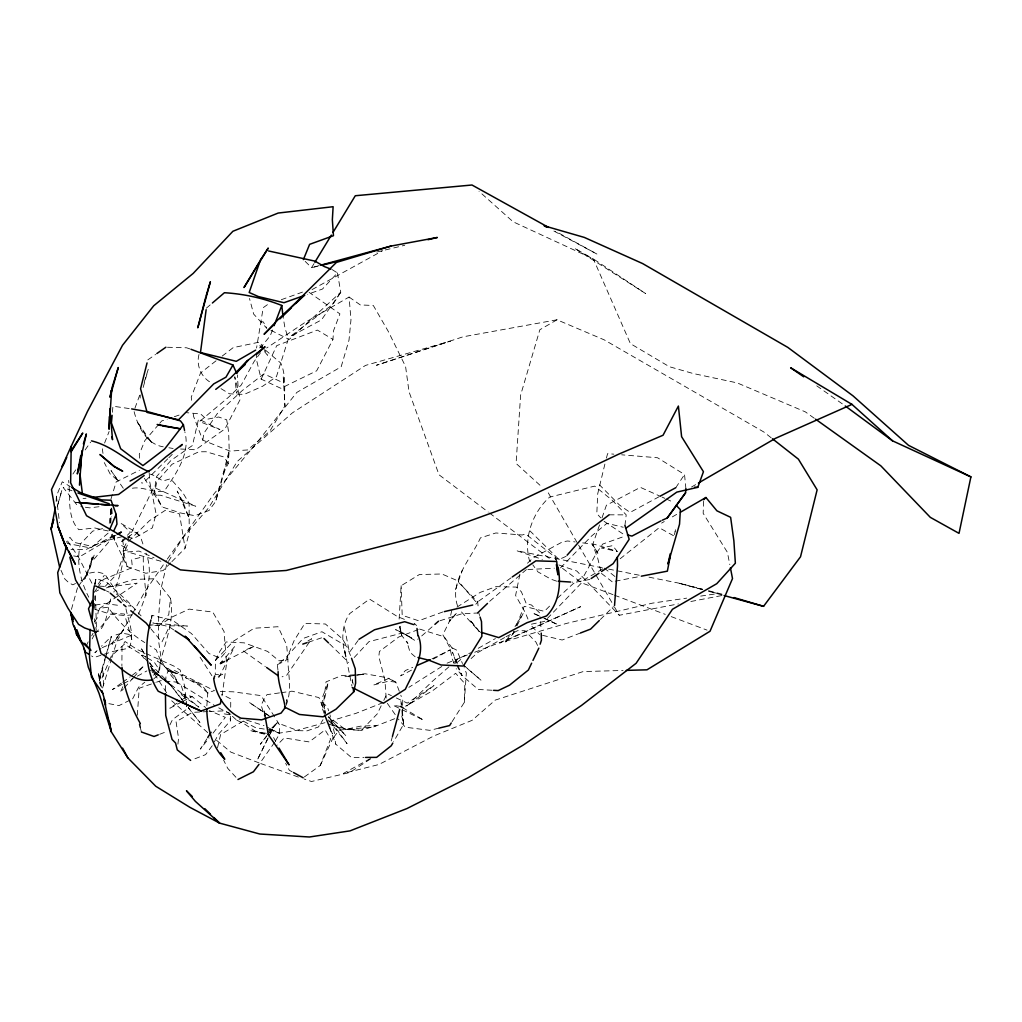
<?xml version="1.0" encoding="UTF-8"?>
<svg xmlns="http://www.w3.org/2000/svg" width="1022" height="1022" viewBox="0 0 1022 1022"><rect width="100%" height="100%" fill="white"/><g stroke="black" fill="none" stroke-linecap="round" stroke-linejoin="round"><path stroke-width="0.75" stroke-dasharray="5 3.75" d="M186.809 706.215L184.714 686.35L180.179 670.036L173.766 666.025L137.293 649.583L125.054 641.522L122.027 646.006L121.886 665.782M215.412 660.506L233.272 641.318L254.146 628.236L278.01 626.716L286.671 645.086L287.872 659.382L279.032 660.838L267.623 651.436L244.207 642.864L226.181 641.944L219.986 651.116L215.412 660.506L215.259 674.571L222.477 674.252L213.713 678.595M110.491 522.919L110.785 507.091M214.365 741.857L218.606 734.077L230.448 720.804L230.563 714.774M230.704 707.25L230.755 698.92L221.71 694.27M94.522 608.448L94.816 595.903M556.735 561.487L555.304 557.284L525.5 533.893L522.357 534.991L495.836 532.973L480.429 537.879C470.848 559.187 448.364 581.85 457.958 607.042M137.318 715.247L139.209 688.24L155.127 682.683M452.056 721.711L464.32 702.37L464.844 683.565L455.62 673.306L432.319 690.949L405.53 706.189M402.464 709.447L402.234 715.911L403.664 724.176L393.572 741.717M402.617 705.052L402.77 700.389L400.79 695.19M206.84 705.857L207.875 691.728L213.125 691.191M703.621 501.253L703.162 513.325L727.409 552.34L729.81 564.681M165.398 690.591L165.96 676.283L168.119 670.93L174.903 670.688L214.569 690.783M56.159 501.444L56.402 496.104L62.253 481.809L70.339 486.6M140.155 398.082L140.295 394.977M399.129 619.077L401.122 585.747L419.352 574.556L441.874 573.981L456.464 580.253L477.708 601.958L478.245 607.975M110.785 523.009L111.577 508.956M153.466 675.21L159.662 670.215L160.301 660.097L156.264 649.941L149.902 645.84M464.32 702.37L466.326 672.987L464.154 667.66M256.599 352.756L256.663 360.485L261.172 379.136L280.858 388.309L316.667 370.82L332.955 339.381L333.581 330.591L339.917 313.882L309.117 292.356M404.405 619.358L397.405 616.56L369.53 599.096L349.677 613.609C340.722 626.537 341.54 644.001 346.381 658.372L344.376 648.957L351.951 686.184M144.358 478.219L162.115 506.963L180.587 512.98L194.844 515.701L209.05 510.476L215.604 501.572L223.205 473.505L228.2 463.681L229.196 450.6L228.673 432.293L226.68 419.799L218.67 417.014L206.597 419.339L200.657 413.987L186.145 412.633M685.903 488.669L684.536 474.515L657.555 457.754L621.632 454.803M112.394 412.275L112.944 406.194L130.088 408.685M106.454 587.893L133.793 579.423L155.05 578.733L170.47 598.343L168.758 614.682L159.509 625.196L150.86 625.745M177.917 744.157L178.556 738.408L176.078 721.711L192.34 712.385L201.487 711.9M151.69 618.31L152.023 615.333L172.59 620.328L191.446 633.538L208.922 653.505L220.382 658.194L225.696 652.215L224.074 631.558L212.742 612.037L189.134 609.112L172.463 616.815L159.509 625.196L149.301 624.851M624.94 525.512L626.192 514.858L612.382 500.384L594.676 486.114L549.695 497.062C532.73 512.06 523.456 537.827 529.319 560.069L531.913 563.62M138.443 614.158C146.683 595.43 153.722 573.023 146.005 553.132M222.004 695.829L226.59 663.495L225.696 652.215M109.252 523.302L111.219 507.487M95.161 584.328L95.966 578.401L106.94 582.425L127.686 601.294L141.074 615.87M217.494 747.849L220.611 734.537L245.497 719.769L264.021 725.646M202.79 440.15L203.927 433.2L217.316 413.591L242.214 390.596L263.944 373.848L283.631 383.007L283.183 375.623L284.959 405.875L269.782 431.246L247.58 449.961L229.924 451.085L202.79 440.15L193.554 416.35L192.851 410.448M94.88 584.367L95.966 578.401L94.701 584.303M122.487 539.705C126.358 557.437 120.162 575.654 113.902 592.096M286.083 705.384C292.381 690.029 288.127 675.057 287.872 659.382M519.866 574.249L515.599 595.468L525.18 612.382L527.965 619.077M604.896 464.065L597.729 493.715L596.81 513.606L600.795 517.899M199.009 354.442C196.045 365.033 201.053 376.939 210.583 382.432M286.071 703.596L286.939 699.546L285.943 702.536M674.456 534.608L675.708 528.834L675.069 531.772M451.762 610.415L449.246 621.708L442.858 634.777L449.935 647.718L452.286 659.101L454.522 664.581M110.67 598.981C107.591 609.776 107.182 622.309 99.377 631.072L95.876 631.992M151.307 618.399L152.023 615.333M606.429 458.112L607.579 453.653L613.826 454.164M223.205 473.505L229.196 450.6L226.948 462.953L215.604 501.572M391.222 740.899L392.435 736.402M105.1 659.522L99.3 680.959L100.399 685.315M105.522 657.989L111.321 636.553L101.446 646.249M171.888 561.64L185.084 548.214L189.198 533.075L189.121 503.309L182.491 492.157L170.533 478.756L162.92 480.979L154.463 475.652L150.362 474.182M57.334 506.644L61.895 490.177L57.347 506.146M71.438 609.393L77.608 587.356M143.144 387.491L147.832 370.833M105.751 655.894L99.326 678.225L99.3 680.959L102.813 667.66L103.644 689.109M106.186 654.412L111.321 636.553M110.925 499.183L116.176 481.899L139.439 470.235M102.57 688.01L111.398 659.267M111.858 657.759L116.968 641.113L131.825 614.797M144.166 382.33L148.254 369.325M125.949 608.78C128.542 621.555 135.466 635.607 128.836 648.216L112.969 651.436L103.759 654.387M599.544 524.925L592.671 544.649L597.729 558.268L600.706 570.378M601.996 517.886L606.416 505.226L640.372 487.353L660.723 496.488M455.493 589.668L462.263 570.429M124.199 553.209L116.84 574.096L105.266 586.283M139.669 395.22L133.933 410.908C137.651 426.072 146.197 444.161 163.264 446.818M272.465 329.965L270.281 335.74L261.172 346.943L257.02 349.345M304.403 776.924L320.244 765.478L330.579 739.034L325.111 729.9L309.193 741.921L284.205 737.922L276.438 745.804M104.602 443.024L109.124 431.476M513.977 631.251L512.776 634.177L505.098 642.697L510.872 633.333M516.391 625.375L524.197 606.302L544.356 611.348L551.944 603.747M100.705 686.158L99.824 683.092L108.856 661.86M109.456 660.442L111.27 656.188L124.429 644.103L146.031 657.235L140.742 647.475L145.622 655.702M122.844 686.72L120.302 692.392L123.381 688.917M86.231 646.134L88.186 641.803M320.244 765.478L334.718 734.192L329.978 714.851M261.172 379.136L276.732 345.628L317.382 330.08L332.955 339.381M112.254 534.072L108.217 542.644L90.613 563.135L84.826 578.937L76.829 582.859M381.18 705.806L377.233 713.931L361.328 730.347L345.27 729.491L328.343 723.998L346.828 729.235L361.328 730.347L376.799 725.39L360.319 726.208L345.27 729.491L328.509 716.626M383.799 700.402L387.083 693.631L391.4 695.663M169.907 724.943L172.488 719.641L186.809 709.191L186.311 706.125M268.173 737.858L257.199 760.176L269.77 734.767M268.863 736.466L272.286 729.491M270.46 733.362L273.96 726.297L277.077 722.758L297.849 730.641L306.97 730.871L318.404 727.012L323.029 719.68M514.181 631.392L512.776 634.177L514.296 631.634M516.979 625.809L523.264 613.251L515.011 626.639M218.734 677.663L234.651 646.568L223.448 659.969M92.159 638.916L94.19 634.969M91.673 635.837L93.04 633.257M132.605 613.417L145.124 591.253L166.42 560.363M274.624 742.304L259.907 763.178M275.34 741.078L279.645 733.719L279.389 724.726L275.582 718.402M314.035 263.612L311.557 267.687L304.415 260.623M132.63 698.856L138.609 687.193L144.805 682.198M206.929 738.765L200.299 749.1L209.114 738.037M675.759 487.724L684.536 474.515M72.92 474.016L76.369 468.932M167.301 559.085L214.339 493.447L255.934 443.829L296.84 392.397L341.169 366.809L349 340.147L350.98 319.771L349.077 297.044L304.748 322.633L266.653 347.991M98.125 584.201L104.321 575.258M85.145 449.935L90.588 442.168M78.477 586.117L86.934 574.109L88.595 573.278L96.528 571.783L104.653 573.866L123.994 602.954M94.101 592.428L96.847 588.557M97.767 587.254L103.26 579.512L132.4 567.555L131.608 559.673L143.272 556.773L143.323 566.763L146.095 595.685M94.509 621.759L97.141 618.106L98.265 611.322L100.284 608.205L108 607.221C117.977 621.108 130.139 633.614 144.805 642.57M260.482 352.756L254.056 361.609L241.218 385.09L228.506 397.264L199.507 421.562L219.883 429.547L198.562 418.969L192.455 445.477L170.968 460.449L156.443 476.712L153.824 495.082L160.531 495.236L195.739 506.209L153.798 487.341L122.359 551.126L128.427 549.747L119.216 544.023M358.096 640.487L349.422 652.343L343.929 624.57M212.244 745.741L205.575 754.658L191.995 759.883M266.678 735.878L260.316 744.259L266.831 735.904M267.598 734.677L273.96 726.297M213.036 733.132L225.313 717.355L209.28 710.571M267.764 734.703L277.077 722.758L267.457 732.276M475.818 604.245L477.708 601.958M95.199 633.755L112.458 613.111L124.403 614.018L131.864 639.542M158.742 424.411L144.92 440.482L139.273 454.266L139.925 461.574M159.739 423.261L161.706 420.962L167.25 419.122M124.416 687.755L132.617 678.493M133.652 677.331L142.888 666.906L145.648 667.558M332.227 269.642L337.426 272.925L322.467 289.047L307.673 294.31M354.2 657.491L368.955 641.65L402.719 632.912L413.054 638.814L395.578 629.629L402.719 632.912L415.532 640.858L418.062 638.967M170.789 562.764L163.086 570.595L145.776 573.253L127.086 566.558L110.9 532.181M560.529 567.862L591.7 535.911L606.94 523.315L623.241 527.25M167.761 458.801L143.169 483.099L141.33 482.844M168.873 457.69L172.233 454.381M600.387 619.473L613.443 606.621M97.064 650.567L94.867 652.713L101.025 648.485M527.48 563.237L533.075 557.846L562.483 541.877L567.58 540.983L575.143 541.928M489.691 601.319L526.343 569.612M557.373 598.304L572.818 584.009L583.83 576.012L596.644 552.8L602.737 544.049L624.812 536.192M471.091 658.59L477.453 652.751L504.638 637.536M142.888 666.906L131.493 675.9M421.728 635.927L432.498 626.473M448.913 666.842L432.383 681.316L406.564 706.279L433.98 685.596L407.216 703.098L392.831 696.327M453.64 662.703L457.192 659.599L460.973 659.343L454.764 664.364L457.026 659.382L470.58 652.751M108.089 533.152L90.856 548.022L67.541 543.5L64.871 538.211M153.824 678.8L158.257 674.98C160.939 648.587 175.695 625.656 170.47 598.343M206.367 308.159L211.184 304.045M277.971 670.279L277.332 664.632L284.921 658.692L303.023 638.495L321.93 631.737L346.841 646.402L351.031 656.967M620.162 558.766L659.164 527.71L674.15 536.052M216.025 360.83L200.542 372.979L191.255 397.162L191.97 403.064M222.157 356.116L233.208 347.621L259.907 342.012L263.702 348.63M511.026 577.852L476.622 602.648L458.418 581.39M126.536 538.224L120.519 542.593L130.343 532.143L120.89 523.366L136.846 532.654L140.372 536.397L143.655 546.157M127.737 537.342L134.955 532.104L140.372 536.397M121.337 683.169L112.446 689.531L122.167 684.331M122.602 682.262L130.228 676.807M267.419 304.671L263.216 307.673L256.56 348.042M147.82 359.885L155.561 354.455M177.074 703.162L169.844 708.22L180.983 702.395M181.89 699.789L184.292 698.115L192.123 696.57L205.601 707.569M370.475 758.988L349.652 772.543L311.493 781.498L304.198 779.032M441.811 666.497L408.851 687.333M447.074 663.163L467.335 654.974M456.936 607.145L480.187 592.402L496.015 586.641L516.442 587.088L521.373 591.776L526.419 603.989L531.453 604.973L539.527 612.791L540.229 618.719M99.198 608.639L137.165 583.153L111.155 586.705L97.128 586.053M307.852 641.037L311.659 638.737L286.748 675.184L282.123 676.819M115.959 535.285L79.397 556.913L73.635 555.904M771.188 437.786L763.779 431.961L604.283 339.892L557.003 319.784L539.846 329.748L520.607 395.182L516.084 463.439L542.529 487.583M478.245 648.293L495.415 638.584M691.498 487.034L695.624 484.645M602.852 568.896L585.133 579.167L544.534 621.402L530.201 624.442L539.603 634.611M661.592 523.098L664.274 521.539M672.335 516.889L677.714 513.785M370.296 758.592L343.29 773.488L378.919 764.507L433.584 736.07L472.126 720.318L495.223 700.108L583.217 671.556L623.062 670.47M312.055 289.596L382.752 250.645M137.344 676.155L146.861 670.93M95.825 591.47L98.521 589.988M659.152 496.705L630.101 512.418L619.447 505.009L599.518 484.888M123.56 683.59L133.282 678.404M411.496 670.138L400.662 675.861L405.389 670.521L412.709 667.353M505.992 636.77L517.502 630.715L524.976 630.715L536.039 642.238L538.837 648.14M182.376 701.667L192.123 696.57L179.514 693.389L198.92 707.109L151.167 668.873M226.028 660.723L254.261 646.262L243.351 650.886L265.324 666.561M129.909 700.198L119.037 705.589L105.509 703.021M433.328 659.037L450.421 649.775L430.288 659.727M114.375 535.528L86.397 549.351L70.991 549.555M75.5 583.511L72.83 584.827L68.742 582.668L64.923 579.065L60.247 568.59M277.332 664.632L285.866 660.608L294.144 640.564L304.875 623.382L325.392 623.995L342.511 638.967L346.841 646.402M102.251 647.629L132.004 634.892L121.886 633.167L115.754 634.969M566.06 556.364L558.957 559.507L529.894 530.827M383.097 702.612L355.937 713.356L326.491 722.209M159.662 734.294L166.688 731.548M394.684 718.709L373.49 726.961L339.24 730.078L334.437 736.325L335.753 744.169L351.453 757.519L364.036 757.443M580.649 632.925L562.138 640.015L542.605 635.326M418.241 629.603L398.644 637.038L379.405 651.461L378.817 656.533L384.936 680.167L386.214 698.907M474.693 652.253L511.69 637.984L580.624 606.685L499.681 643.017L566.533 623.394L652.381 603.146L686.656 598.138M302.499 292.1L280.054 300.149M156.57 682.172L160.914 680.652L175.554 681.993L181.29 685.851L184.573 695.42L186.055 704.592M174.353 416.708L180.255 414.677M308.516 642.186L322.888 637.409M100.974 655.281L94.011 657.504L91.546 655.945M439.958 620.75L462.097 613.711L477.568 613.008M325.009 722.682L297.019 730.296L279.811 733.055L267.151 729.159M319.196 265.605L311.557 267.687L319.311 265.822M102.583 528.63L92.708 531.121L80.419 543.96C76.101 561.934 80.355 581.135 88.786 597.231M122.116 536.703L105.969 540.766L92.108 546.361L73.712 542.312L69.93 537.304L67.465 540.817L78.145 556.479L92.593 584.584M376.76 252.025L404.712 245.306M438.923 728.137L429.764 730.334L405.3 727.191L398.312 719.054M442.909 611.948L418.662 620.788L402.195 615.27L401.122 585.747M589.86 579.41L575.245 582.336L572.141 582.131M615.244 581.199L639.772 576.472M558.83 564.962L576.817 571.043L619.281 615.27L678.416 603.9M690.859 601.498L723.538 595.213M557.003 319.784L462.915 336.838L376.428 365.276L450.332 341.169L365.506 365.416L292.305 412.939L237.245 461.484L208.744 507.704L182.478 538.249L166.765 564.144L160.646 590.205L158.678 615.857L158.512 640.462L161.604 661.49L171.824 676.436L178.096 683.003L214.658 705.525M95.199 605.075L104.423 603.568L120.379 605.586M700.683 596.094L717.827 593.59L708.757 591.163M281.05 692.699L291.985 691.179L318.953 697.592L325.2 713.19L320.716 701.22L327.321 706.7L328.65 710.775M279.491 692.903L266.985 694.641L264.468 698.345L261.147 705.257L264.749 716.844M99.006 506.72L89.604 507.857L80.827 506.593M83.063 498.57L86.027 498.225M132.592 614.784L125.272 615.576L110.619 614.184L94.701 609.278M132.387 488.222C143.182 486.331 153.377 493.217 164.325 491.173C175.784 473.646 190.731 453.857 184.829 431.782M203.008 711.823L207.581 711.58M209.114 711.504L224.597 710.852L229.413 713.101L230.448 720.804M527.889 569.522L554.32 568.181M609.112 514.82L626.192 514.858M167.48 347.263L186.604 347.787L190.961 349.281M220.279 691.421L233.169 691.817L261.121 695.624L274.739 717.061M128.261 605.893L131.416 606.02L115.052 592.939M180.626 449.016L195.598 449.782L224.981 428.882L240.259 399.27L234.779 376.786L236.504 393.112L238.292 390.11L237.385 374.895M492.055 690.246L478.232 689.467L462.046 675.478L456.195 668.695M582.706 542.886L594.804 544.394L617.211 551.395L612.625 545.646L601.306 547.984L617.211 551.395M260.355 321.508L263.344 321.93L266.806 328.279L253.673 314.112L249.496 298.475M400.509 706.419L393.1 705.295L423.734 720.229L403.243 708.054M224.252 713.88L230.946 714.94L237.641 721.021L236.567 720.165L243.019 723.052L254.963 730.934L265.005 734M168.898 447.764L173.114 448.479M266.384 733.323L250.02 730.487L269.259 735.367M602.392 567.862L516.889 550.769L542.363 559.392M608.601 569.101L639.695 575.309M649.021 577.175L678.557 583.077L702.574 589.183M270.025 729.657L275.736 730.896L255.513 727.69L239.161 718.862M108.115 531.006L94.688 527.952L78.835 529.715C66.647 517.4 70.544 496.181 68.602 480.378M279.645 733.719L266.755 726.885M708.578 590.716L723.589 594.536M702.714 589.541L678.557 583.077L702.842 589.72M708.923 591.38L722.58 595.111M152.329 672.476L155.063 673.255L172.795 686.988L159.228 675.516L151.69 671.326M127.507 536.869L133.486 538.683L152.342 527.85L156.085 513.836L149.761 482.014L149.135 471.857M160.952 561.27L127.469 551.944L139.081 551.075L154.079 557.871M419.633 629.079L444.238 636.783L452.427 648.638L450.868 647.22L456.732 650.158L462.481 663.534M259.039 762.885L230.768 752.09L214.365 738.472M298.36 777.065L260.482 763.447M556.671 581.173L551.05 579.219L537.981 571.911L532.781 564.808M72.025 490.79L63.172 487.468L77.902 506.171M612.996 594.651L581.646 582.821L560.197 566.571M614.49 595.213L665.245 614.363M671.211 616.611L707.045 630.127M539.194 615.832L532.59 613.008L538.224 615.614M149.289 669.832L156.098 672.872L169.856 684.344L183.449 701.565M662.077 497.101L664.798 498.327M666.152 498.953L672.949 502.032M106.403 590.92L109.111 592.16M543.857 618.208L557.948 624.723L544.534 618.31M270.919 330.323L289.175 339.47L340.76 292.203L337.426 272.925M553.911 231.036L597.065 254.133L555.534 231.266M218.734 707.837L233.719 715.924M292.1 771.789L289.341 770.281L285.649 763.281M147.36 657.989L153.952 661.732L159.662 670.215M221.008 388.654L229.503 393.815L244.169 394.403L262.667 386.239L276.451 376.633L288.37 338.767L284.946 327.858L282.966 316.117M173.842 629.948L168.758 626.601L152.866 622.935L187.409 626.077L169.754 625.822L161.872 642.123L151.039 628.99M622.82 533.816L603.785 521.105M270.345 716.741L249.113 702.28L270.498 716.78M816.744 385.843L843.968 405.031M349.077 297.044L360.306 304.926L373.324 305.489L388.386 331.588L405.581 366.528L409.043 391.822L439.013 474.783L488.248 512.073M814.291 418.266L805.336 411.866L737.207 382.905L693.057 373.49L669.384 366.719L630.421 343.648L593.373 258.936L574.62 248.295L645.61 293.544L593.373 258.936L513.121 221.787L479.037 191.306M463.962 665.488L481.068 680.294L462.8 664.632M489.512 513.031L551.356 559.877M601.447 573.406L612.178 581.786M614.95 576.497L604.219 568.104M264.276 349.115L258.77 344.452L263.625 350.457M265.375 350.048L280.795 363.104C286.914 376.76 283.669 391.579 284.959 405.875M207.721 732.595L171.709 700.798M415.162 656.788L410.129 652.445L406.909 641.816L407.919 643.426L401.748 635.543L399.947 626.269L401.748 635.543L399.525 627.176M416.618 625.579L414.217 623.254L415.66 627.585M329.633 643.962L348.719 662.537M148.279 661.988L141.547 655.204L145.456 660.084M149.404 663.125L168.886 682.798L183.449 701.399M328.203 717.01L345.998 735.84L328.752 717.252M235.929 777.269L227.714 768.327L223.626 760.138M461.497 611.961L479.484 631.788L469.724 619.715L479.484 631.788M264.596 351.657L267.509 355.26L264.468 349.958M150.349 666.191L156.213 673.511L149.697 662.55M328.356 719.973L347.084 743.671L330.681 720.97M188.291 707.709L199.942 722.477L188.291 707.594M387.338 703.34L396.485 716.435M123.279 488.261L111.053 470.58L118.015 480.647L110.172 473.965L104.27 462.596M166.573 692.775L155.459 675.401L149.57 664.236M200.069 657.172L211.873 675.695M228.2 463.681L224.227 457.077L206.074 451.737L198.779 451.813L172.054 464.269L156.8 481.579L154.731 492.297L162.115 506.963M548.277 492.834L577.8 543.73M578.593 545.109L613.698 605.637M614.49 607.017L619.281 615.27M330.349 729.695L332.444 733.668L330.528 729.619M273.628 737.565L275.646 741.512M457.256 663.827L452.478 652.177L457.894 667.57L462.046 675.478L457.856 665.284M399.295 691.294L395.833 682.185L389.178 678.263L373.477 685.021L388.526 681.201L395.833 682.185L387.274 677.778L365.058 673.754L344.784 676.743L364.701 674.188L341.603 675.593L326.031 681.866L323.565 703.021L325.2 713.037M329.25 726.91L335.753 744.169M324.217 713.65L321.675 706.611L322.926 696.084L328.33 682.594L323.565 703.021L325.66 713.267M478.641 612.485L479.586 615.538M556.109 560.082L555.304 557.284L555.738 560.197M127.086 566.558L123.828 553.707L129.219 540.6L149.531 520.632L165.053 510.476L179.514 513.9L185.084 548.214M140.295 727.421L141.406 731.982M402.068 706.189L400.637 700.3L401.288 704.695M401.748 715.962L402.706 720.063L401.505 706.164M265.592 716.818L263.944 709.575L265.324 717.393M101.523 687.346L98.214 672.003L99.824 683.092M94.522 618.744L96.311 630.459M353.127 684.216L352.053 678.097L352.59 682.722M403.664 724.176L402.106 708.629M102.341 448.799L102.979 453.398M113.991 535.464L114.783 541.66L114.209 535.362M56.402 496.104L59.48 522.702M111.781 508.624L112.497 516.493M540.587 621.683L541.149 630.255M111.27 508.036L111.628 516.889M95.48 595.724L96.49 629.846M92.299 557.105L89.387 568.462L84.826 578.937L89.655 569.011L94.343 554.576L90.613 563.135L92.299 557.105M340.76 292.203L333.07 304.122L290.184 336.583L321.457 319.924L340.76 292.203M450.983 619.421L449.246 621.708L456.949 612.612L450.983 619.421M123.394 629.922L112.19 644.358L112.011 643.068L123.394 629.922M78.477 502.53L75.309 502.287L78.375 502.556M173.165 671.901L168.119 670.93L182.964 675.721L173.165 671.901M196.709 682.734L185.365 677.586L199.264 685.353L208.399 693.593L203.059 686.554L196.709 682.734M171.798 671.109L157.388 660.966L169.959 670.815L178.326 683.36L171.798 671.109M151.614 442.5L146.172 436.305L137.242 421.882L151.614 442.5M597.832 553.17L592.671 544.649L597.832 553.17M182.823 501.661L177.215 491.109L189.159 518.205L182.823 501.661"/><path stroke-width="1.5" d="M303.393 259.614L309.615 244.347L333.453 235.699L332.354 219.73L333.121 206.712L278.188 213.049L232.888 231.279L193.184 273.411L153.734 305.757L122.512 345.295L87.458 411.496L71.195 446.32L70.633 482.869L86.551 515.727L180.332 569.867L228.89 574.236L286.224 570.468L443.293 530.495L504.574 508.304L618.821 454.1L663.048 435.244L678.391 406.053L681.61 436.701L703.443 471.717L697.796 487.315L676.807 492.119L626.205 527.965M109.303 416.682L109.073 429.227L111.602 390.289M90.089 629.297L89.476 656.929L91.482 677.101L102.839 693.491M93.079 600.668L92.223 618.974L93.424 590.205L94.382 585.772M79.461 485.169L81.901 451.239M81.901 451.06L80.201 470.197M662.294 520.198L667.187 518.039L685.558 492.808L685.903 488.669M112.113 415.315L111.424 422.904L120.66 448.747L142.939 465.585L164.542 449.156L183.398 424.756L180.485 420.911L148.446 411.853L131.646 408.915M110.836 394.888L111.487 390.276M206.137 309.717L200.478 352.526L236.274 361.315L255.641 350.137M80.712 455.735L77.327 473.94L86.359 433.941L83.395 443.893M670.189 556.53L667.366 571.157L641.305 576.178M55.431 507.231L51.1 529.077L59.659 567.274M111.424 390.149L109.993 397.239L118.271 367.537L111.705 388.73M66.2 546.847L64.935 552.876L57.705 572.639L59.825 592.811L67.963 608.218L78.528 624.353L84.558 627.917L95.876 631.992M546.949 227.306L544.164 225.824L584.303 237.411L642.608 263.561L787.834 347.403L853.063 395.897L908.507 445.324L970.9 476.904L959.019 533.356L930.327 517.362L880.823 465.828L815.569 419.186M670.228 553.783L667.979 564.067L679.541 524.171L680.384 509.659L676.13 505.302M221.212 699.981L220.318 703.903L201.027 711.057L158.206 691.23C144.613 670.394 144.485 643.183 150.949 619.932M147.053 362.925L140.563 388.769L147.142 412.428L178.518 419.787L213.726 383.889L225.977 377.169L232.965 365.007L190.961 349.281M205.69 297.44L197.783 327.819L210.379 281.753L206.086 295.92M53.732 519.125L51.1 529.077L53.591 520.109M392.435 736.402L399.704 709.421M540.127 644.179L541.417 640.219L541.226 633.103M354.187 690.323L353.638 691.971L335.995 709.191L323.08 716.831L299.408 714.455L284.474 707.007M260.865 258.745L249.189 292.496L258.464 296.597L283.975 302.716L304.709 295.358M274.113 325.648L281.778 305.463C263.446 298.22 244.092 293.902 224.418 292.726L212.384 303.01M214.748 675.912L213.713 678.595C215.936 695.522 225.351 710.469 240.898 718.185L261.606 719.846L281.063 713.113L284.857 708.093M109.341 530.277L116.15 514.424L111.04 500.243L101.651 499.911L81.134 493L71.693 487.405M71.195 446.32L62.074 466.517L64.565 462.506M113.608 531.223L116.968 524.094L116.15 514.424M531.644 663.163L528.387 669.998L509.505 685.2L498.187 690.591L493.588 690.335M532.96 660.442L538.837 648.14M92.491 600.527L88.505 608.818L101.063 653.582C117.53 662.805 131.57 684.127 152.725 679.758M392.793 743.071L391.247 745.766L376.62 757.366L365.608 757.43M259.371 261.99L244.003 287.527L268.249 248.065L261.798 257.953M314.853 262.258L331.358 235.111M333.019 232.39L355.298 195.739L471.985 185.008L548.61 227.446M71.182 451.788L82.756 433.034L70.94 451.034M451.239 722.988L449.603 725.569L438.923 728.137M207.76 737.462L211.081 732.301M66.724 457.473L51.496 489.602L58.113 526.7L62.981 539.897M667.187 518.039L685.558 492.808M724.1 595.532L763.562 606.327L800.52 556.786L817.127 489.832L798.386 459.146L772.428 438.757M258.988 764.405L253.418 771.763L237.973 779.505M222.426 661.183L220.382 663.623L224.623 661.451M236.695 373.056L247.912 360.357L265.03 346.79L256.88 354.097M567.095 555.202L589.835 529.562L609.112 514.82M703.673 499.745L705.921 497.51L716.92 510.821L730.628 517.324L733.873 540.83L735.367 563.224L716.792 583.677L672.476 609.265L636.093 663.304L581.505 705.436L523.456 744.91L468.14 777.742L406.96 808.543L349.997 830.873L309.462 836.992L259.856 834.029L219.628 823.132L189.926 807.342L155.753 786.25L127.776 757.775L111.334 731.841L99.057 693.363L88.314 667.225L84.059 648.344M283.03 315.274L336.43 262.411L391.081 246.059L437.314 237.474L428.001 239.71M180.064 446.64L182.299 444.442L165.909 456.847L151.205 469.609L130.049 481.068M599.301 620.533L590.601 629.105L580.649 632.925M274.266 324.383L264.085 334.283L278.61 319.03L303.675 295.818L295.754 303.508M279.926 318.89L291.232 307.903M477.568 613.008L487.481 603.453M245.216 364.535L235.903 372.877L247.912 360.357L230.678 377.872L215.731 389.369M434.899 624.365L438.489 621.223M512.278 576.919L535.886 560.848L556.735 561.487L557.884 574.798L556.377 564.578M144.179 475.486L118.59 494.469L93.424 497.369M156.851 353.548L165.883 347.225M591.15 578.529L598.918 573.278M601.511 571.528L613.162 563.646L629.169 539.309L624.94 525.512M358.965 639.312L374.563 629.744L404.699 621.708L413.642 624.608M118.667 533.676L121.375 532.079L117.172 534.148M698.371 483.048L775.481 438.336L851.965 404.393L892.538 440.84L970.9 476.904M680.397 512.239L705.921 497.51M660.531 495.951L675.759 487.724M660.915 520.913L631.979 536.065L627.406 534.94M417.104 665.45L430.288 659.727M158.257 734.844L154.028 736.479L141.406 731.982M302.768 644.103L307.085 642.659M320.729 265.183L391.081 246.059M472.726 605.011L444.366 611.616M322.428 265.068L336.391 261.721M115.192 505.801L118.105 505.596L78.477 502.53M626.256 670.381L646.977 669.819L710.022 631.251L732.506 578.567L730.411 567.772M694.641 487.175L697.796 487.315M558.216 581.263L570.595 582.042M79.908 502.696L98.316 504.319M101.382 504.587L109.06 505.264M162.575 425.957L180.434 428.844M157.133 424.475L180.37 428.806M268.543 250.965L314.929 261.121L324.383 266.589L330.924 269.131M417.985 657.491L429.253 660.34L441.006 664.977L463.388 666.05L481.873 636.31L481.503 621.632L480.072 617.058M158.499 424.845L161.221 425.586M733.975 597.551L763.562 606.327M480.966 632.235L498.749 637.613L526.956 622.717L546.566 615.947C559.29 603.197 561.206 584.009 558.114 567.095M77.94 493.013L109.226 503.757M91.495 440.865C113.531 446.192 128.989 463.132 149.135 471.857M176.499 700.172L201.027 711.057M95.57 585.976L105.049 590.307M116.431 468.063L122.691 471.168L113.621 465.994L99.952 454.509L115.179 467.45M352.258 687.576L383.403 703.213L405.351 689.262C412.773 673.025 425.74 654.565 418.42 636.054M293.493 772.53L303.176 777.806M400.509 706.419L403.243 708.054M851.965 404.393L790.683 367.792L803.714 376.811M89.08 654.399L85.375 652.062L82.986 645.508L76.382 633.819L74.325 626.141M175.12 630.778L189.108 639.976L185.084 636.208L211.222 665.169L194.372 645.981M266.614 667.481L278.252 675.785M845.245 405.977L892.538 440.84M190.641 760.406L177.291 749.918L175.529 742.994L172.054 739.417L165.717 715.413L165.436 693.695M130.79 610.722L146.108 623.024L150.055 627.802M110.312 593.207L115.154 597.372M117.568 599.454L121.184 602.584M123.598 604.666L126.013 606.749M324.012 638.507L328.509 642.876M192.187 796.394L186.464 790.824L195.381 801.376L219.628 823.132L213.917 817.562M204.77 808.645L210.481 814.215M79.486 637.37L76.382 633.819L81.019 641.279L90.894 650.439L84.673 643.311M220.714 752.703L224.776 759.257C211.375 746.086 207.325 727.076 206.738 708.91M91.035 605.778L75.628 580.049L69.841 557.207M67.184 548.354L64.271 543.359L58.113 526.7L66.519 548.048M110.069 724.726L107.348 717.495M122.614 748.142L127.776 757.775M279.019 748.078L289.047 764.839L268.339 734.614L265.324 717.393M68.589 550.935L75.373 564.259L64.271 543.359L66.519 548.597M140.372 723.64C130.765 706.266 122.921 687.295 122.014 667.302M330.106 728.584L324.715 715.055M232.965 365.007L236.759 373.477M76.854 629.705L81.019 641.279L72.971 624.301L70.607 612.331L73.214 619.575M351.555 658.296L355.247 668.797L355.63 683.105L353.638 691.971L353.28 688.892M102.008 690.757L105.509 703.021M70.607 612.331L73.086 621.542M139.554 724.381L140.295 727.421M104.282 698.92L105.636 705.039M104.052 699.827L111.334 731.841L109.29 721.711M183.398 424.756L184.548 430.377M111.986 436.688L112.522 439.703L109.916 408.762M285.189 707.646C283.49 695.445 277.78 684.229 278.125 671.684M82.424 493.92L79.959 473.94M416.989 628.492L417.934 635.761M281.778 305.463L282.966 316.117M614.529 605.548L617.518 565.843L617.339 557.169"/></g></svg>
